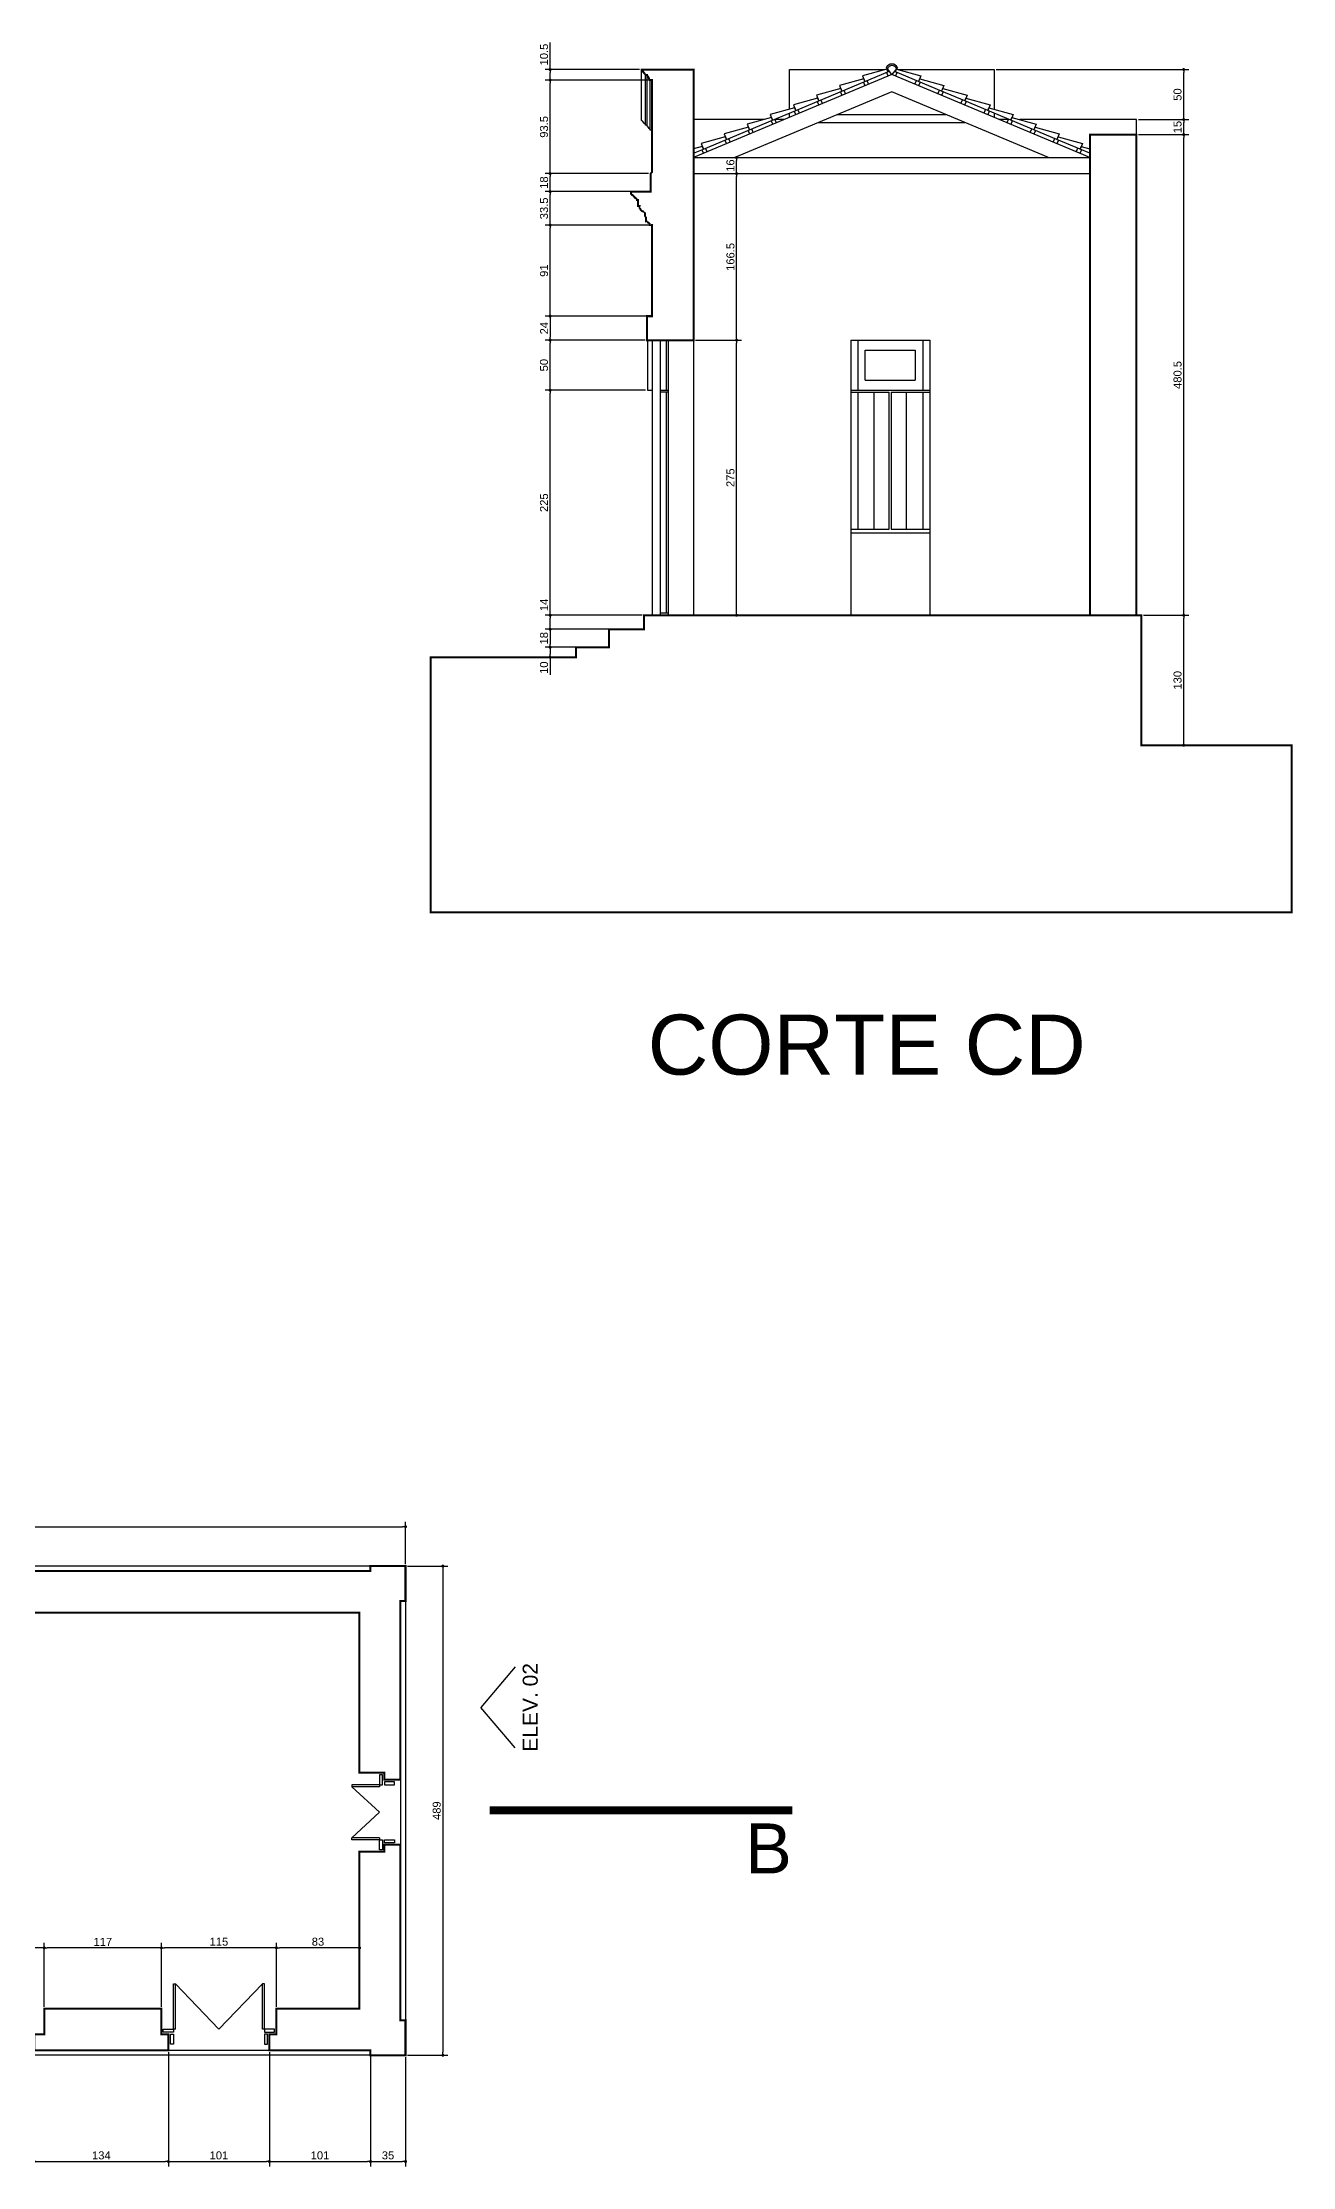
# Model space of a CAD drawing. Extents: x -18233 to -15461, y 2841 to 9385.
# Drawn here: x -16710 to -15461, y 7262 to 9385 of the extents above; entities that cross this region are included whole.
import ezdxf

# ---------------------------------------------------------------- set-up
doc = ezdxf.new("R2010")
doc.units = 0
doc.header["$PDMODE"] = 35
doc.linetypes.add('CENTER2', pattern=[28.575, 19.05, -3.175, 3.175, -3.175])
doc.layers.get('0').update_dxf_attribs({"linetype": 'CONTINUOUS'})
doc.layers.get('DEFPOINTS').update_dxf_attribs({"linetype": 'CONTINUOUS'})
for name, color, linetype in [('COTA', 7, 'CONTINUOUS'), ('PAREDE', 7, 'CONTINUOUS'), ('PAREDE_FINA', 7, 'CONTINUOUS')]:
    doc.layers.add(name, color=color, linetype=linetype)
doc.styles.add('TEXTO', font='ARIAL.TTF')
doc.dimstyles.new('COTA', dxfattribs={"dimtxt": 8, "dimasz": 3, "dimexe": 5, "dimexo": 2, "dimgap": 2, "dimtad": 1, "dimdec": 1, "dimdsep": 46, "dimtxsty": 'TEXTO', "dimblk1": 'DOT', "dimblk2": 'DOT', "dimsah": 1, "dimcen": 0, "dimclrd": 256, "dimclre": 256, "dimclrt": 256, "dimadec": 0, "dimazin": 0, "dimtfac": 1, "dimtdec": 4, "dimtmove": 0, "dimatfit": 3, "dimldrblk": 'DOT', "dimfxl": 1, "dimtolj": 1, "dimtzin": 0, "dimarcsym": 0})

# ---------------------------------------------------------------- blocks, each defined once
blk = doc.blocks.new('_DOT')
at = {"color": 0, "linetype": 'ByBlock'}
blk.add_line((-0.5, 0), (-1, 0), dxfattribs=at)
at = {"color": 0, "linetype": 'ByBlock', "const_width": 0.5}
blk.add_lwpolyline([(-0.25, 0, 1), (0.25, 0, 1)], format="xyb", close=True, dxfattribs=at)
blk = doc.blocks.new('*D6')
at = {"layer": 'COTA', "lineweight": -2}
for p, q in [((-16718, 7376.4), (-16718, 7262.2)), ((-16584, 7376.4), (-16584, 7262.2)), ((-16715, 7267.2), (-16587, 7267.2))]:
    blk.add_line(p, q, dxfattribs=at)
at = {"layer": 'DEFPOINTS', "color": 0}
for p in [(-16718, 7378.4), (-16584, 7378.4), (-16584, 7267.2)]:
    blk.add_point(p, dxfattribs=at)
at = {"layer": 'COTA', "lineweight": -2, "xscale": 3, "yscale": 3, "zscale": 3, "rotation": 180}
blk.add_blockref('_DOT', (-16718, 7267.2), dxfattribs=at)
at = {"layer": 'COTA', "lineweight": -2, "xscale": 3, "yscale": 3, "zscale": 3}
blk.add_blockref('_DOT', (-16584, 7267.2), dxfattribs=at)
at = {"layer": 'COTA', "insert": (-16651, 7273.3), "char_height": 8, "attachment_point": 5, "style": 'TEXTO'}
blk.add_mtext('\\A1;134', dxfattribs=at)
blk = doc.blocks.new('*D7')
at = {"layer": 'COTA', "lineweight": -2}
for p, q in [((-16584, 7376.4), (-16584, 7262.2)), ((-16483, 7376.4), (-16483, 7262.2)), ((-16581, 7267.2), (-16486, 7267.2))]:
    blk.add_line(p, q, dxfattribs=at)
at = {"layer": 'DEFPOINTS', "color": 0}
for p in [(-16584, 7378.4), (-16483, 7378.4), (-16483, 7267.2)]:
    blk.add_point(p, dxfattribs=at)
at = {"layer": 'COTA', "lineweight": -2, "xscale": 3, "yscale": 3, "zscale": 3, "rotation": 180}
blk.add_blockref('_DOT', (-16584, 7267.2), dxfattribs=at)
at = {"layer": 'COTA', "lineweight": -2, "xscale": 3, "yscale": 3, "zscale": 3}
blk.add_blockref('_DOT', (-16483, 7267.2), dxfattribs=at)
at = {"layer": 'COTA', "insert": (-16533.5, 7273.3), "char_height": 8, "attachment_point": 5, "style": 'TEXTO'}
blk.add_mtext('\\A1;101', dxfattribs=at)
blk = doc.blocks.new('*D8')
at = {"layer": 'COTA', "lineweight": -2}
for p, q in [((-16483, 7376.4), (-16483, 7262.2)), ((-16382, 7376.4), (-16382, 7262.2)), ((-16480, 7267.2), (-16385, 7267.2))]:
    blk.add_line(p, q, dxfattribs=at)
at = {"layer": 'DEFPOINTS', "color": 0}
for p in [(-16483, 7378.4), (-16382, 7378.4), (-16382, 7267.2)]:
    blk.add_point(p, dxfattribs=at)
at = {"layer": 'COTA', "lineweight": -2, "xscale": 3, "yscale": 3, "zscale": 3, "rotation": 180}
blk.add_blockref('_DOT', (-16483, 7267.2), dxfattribs=at)
at = {"layer": 'COTA', "lineweight": -2, "xscale": 3, "yscale": 3, "zscale": 3}
blk.add_blockref('_DOT', (-16382, 7267.2), dxfattribs=at)
at = {"layer": 'COTA', "insert": (-16432.5, 7273.3), "char_height": 8, "attachment_point": 5, "style": 'TEXTO'}
blk.add_mtext('\\A1;101', dxfattribs=at)
blk = doc.blocks.new('*D9')
at = {"layer": 'COTA', "lineweight": -2}
for p, q in [((-16382, 7371.4), (-16382, 7262.2)), ((-16347, 7371.4), (-16347, 7262.2)), ((-16379, 7267.2), (-16350, 7267.2))]:
    blk.add_line(p, q, dxfattribs=at)
at = {"layer": 'DEFPOINTS', "color": 0}
for p in [(-16382, 7373.4), (-16347, 7373.4), (-16347, 7267.2)]:
    blk.add_point(p, dxfattribs=at)
at = {"layer": 'COTA', "lineweight": -2, "xscale": 3, "yscale": 3, "zscale": 3, "rotation": 180}
blk.add_blockref('_DOT', (-16382, 7267.2), dxfattribs=at)
at = {"layer": 'COTA', "lineweight": -2, "xscale": 3, "yscale": 3, "zscale": 3}
blk.add_blockref('_DOT', (-16347, 7267.2), dxfattribs=at)
at = {"layer": 'COTA', "insert": (-16364.5, 7273.3), "char_height": 8, "attachment_point": 5, "style": 'TEXTO'}
blk.add_mtext('\\A1;35', dxfattribs=at)
blk = doc.blocks.new('*D10')
at = {"layer": 'COTA', "lineweight": -2}
for p, q in [((-16476, 7421.9), (-16476, 7485.8)), ((-16396, 7480.8), (-16473, 7480.8)), ((-16393, 7421.9), (-16393, 7485.8))]:
    blk.add_line(p, q, dxfattribs=at)
at = {"layer": 'DEFPOINTS', "color": 0}
for p in [(-16476, 7480.8), (-16476, 7419.9), (-16393, 7419.9)]:
    blk.add_point(p, dxfattribs=at)
at = {"layer": 'COTA', "lineweight": -2, "xscale": 3, "yscale": 3, "zscale": 3, "rotation": 180}
blk.add_blockref('_DOT', (-16476, 7480.8), dxfattribs=at)
at = {"layer": 'COTA', "lineweight": -2, "xscale": 3, "yscale": 3, "zscale": 3}
blk.add_blockref('_DOT', (-16393, 7480.8), dxfattribs=at)
at = {"layer": 'COTA', "insert": (-16434.5, 7486.9), "char_height": 8, "attachment_point": 5, "style": 'TEXTO'}
blk.add_mtext('\\A1;83', dxfattribs=at)
blk = doc.blocks.new('*D11')
at = {"layer": 'COTA', "lineweight": -2}
for p, q in [((-16591, 7421.9), (-16591, 7485.8)), ((-16479, 7480.8), (-16588, 7480.8)), ((-16476, 7421.9), (-16476, 7485.8))]:
    blk.add_line(p, q, dxfattribs=at)
at = {"layer": 'DEFPOINTS', "color": 0}
for p in [(-16591, 7480.8), (-16591, 7419.9), (-16476, 7419.9)]:
    blk.add_point(p, dxfattribs=at)
at = {"layer": 'COTA', "lineweight": -2, "xscale": 3, "yscale": 3, "zscale": 3, "rotation": 180}
blk.add_blockref('_DOT', (-16591, 7480.8), dxfattribs=at)
at = {"layer": 'COTA', "lineweight": -2, "xscale": 3, "yscale": 3, "zscale": 3}
blk.add_blockref('_DOT', (-16476, 7480.8), dxfattribs=at)
at = {"layer": 'COTA', "insert": (-16533.5, 7486.9), "char_height": 8, "attachment_point": 5, "style": 'TEXTO'}
blk.add_mtext('\\A1;115', dxfattribs=at)
blk = doc.blocks.new('*D12')
at = {"layer": 'COTA', "lineweight": -2}
for p, q in [((-16708, 7421.9), (-16708, 7485.8)), ((-16594, 7480.8), (-16705, 7480.8)), ((-16591, 7421.9), (-16591, 7485.8))]:
    blk.add_line(p, q, dxfattribs=at)
at = {"layer": 'DEFPOINTS', "color": 0}
for p in [(-16708, 7480.8), (-16708, 7419.9), (-16591, 7419.9)]:
    blk.add_point(p, dxfattribs=at)
at = {"layer": 'COTA', "lineweight": -2, "xscale": 3, "yscale": 3, "zscale": 3, "rotation": 180}
blk.add_blockref('_DOT', (-16708, 7480.8), dxfattribs=at)
at = {"layer": 'COTA', "lineweight": -2, "xscale": 3, "yscale": 3, "zscale": 3}
blk.add_blockref('_DOT', (-16591, 7480.8), dxfattribs=at)
at = {"layer": 'COTA', "insert": (-16649.5, 7486.8), "char_height": 8, "attachment_point": 5, "style": 'TEXTO'}
blk.add_mtext('\\A1;117', dxfattribs=at)
blk = doc.blocks.new('*D13')
at = {"layer": 'COTA', "lineweight": -2}
for p, q in [((-16876, 7421.9), (-16876, 7485.8)), ((-16711, 7480.8), (-16873, 7480.8)), ((-16708, 7421.9), (-16708, 7485.8))]:
    blk.add_line(p, q, dxfattribs=at)
at = {"layer": 'DEFPOINTS', "color": 0}
for p in [(-16876, 7480.8), (-16876, 7419.9), (-16708, 7419.9)]:
    blk.add_point(p, dxfattribs=at)
at = {"layer": 'COTA', "lineweight": -2, "xscale": 3, "yscale": 3, "zscale": 3, "rotation": 180}
blk.add_blockref('_DOT', (-16876, 7480.8), dxfattribs=at)
at = {"layer": 'COTA', "lineweight": -2, "xscale": 3, "yscale": 3, "zscale": 3}
blk.add_blockref('_DOT', (-16708, 7480.8), dxfattribs=at)
at = {"layer": 'COTA', "insert": (-16792, 7486.9), "char_height": 8, "attachment_point": 5, "style": 'TEXTO'}
blk.add_mtext('\\A1;168', dxfattribs=at)
blk = doc.blocks.new('*D20')
at = {"layer": 'COTA', "lineweight": -2}
for p, q in [((-17237, 7864.4), (-17237, 7906.8)), ((-17234, 7901.8), (-16350, 7901.8)), ((-16347, 7864.4), (-16347, 7906.8))]:
    blk.add_line(p, q, dxfattribs=at)
at = {"layer": 'DEFPOINTS', "color": 0}
for p in [(-16347, 7901.8), (-17237, 7862.4), (-16347, 7862.4)]:
    blk.add_point(p, dxfattribs=at)
at = {"layer": 'COTA', "lineweight": -2, "xscale": 3, "yscale": 3, "zscale": 3, "rotation": 180}
blk.add_blockref('_DOT', (-17237, 7901.8), dxfattribs=at)
at = {"layer": 'COTA', "lineweight": -2, "xscale": 3, "yscale": 3, "zscale": 3}
blk.add_blockref('_DOT', (-16347, 7901.8), dxfattribs=at)
at = {"layer": 'COTA', "insert": (-16792, 7907.9), "char_height": 8, "attachment_point": 5, "style": 'TEXTO'}
blk.add_mtext('\\A1;890', dxfattribs=at)
blk = doc.blocks.new('*D26')
at = {"layer": 'COTA', "lineweight": -2}
for p, q in [((-16345, 7862.4), (-16304.7, 7862.4)), ((-16309.7, 7859.4), (-16309.7, 7376.4)), ((-16345, 7373.4), (-16304.7, 7373.4))]:
    blk.add_line(p, q, dxfattribs=at)
at = {"layer": 'DEFPOINTS', "color": 0}
for p in [(-16347, 7862.4), (-16347, 7373.4), (-16309.7, 7373.4)]:
    blk.add_point(p, dxfattribs=at)
at = {"layer": 'COTA', "lineweight": -2, "xscale": 3, "yscale": 3, "zscale": 3}
for p, rotation in [((-16309.7, 7862.4), 90), ((-16309.7, 7373.4), 270)]:
    blk.add_blockref('_DOT', p, dxfattribs=dict(at, rotation=rotation))
at = {"layer": 'COTA', "insert": (-16315.8, 7617.9), "char_height": 8, "attachment_point": 5, "rotation": 90, "style": 'TEXTO'}
blk.add_mtext('\\A1;489', dxfattribs=at)
blk = doc.blocks.new('*D37')
at = {"layer": 'COTA', "lineweight": -2}
for p, q in [((-16178.7, 8780.9), (-16207.5, 8780.9)), ((-16178.7, 8770.9), (-16207.5, 8770.9)), ((-16202.5, 8777.9), (-16202.5, 8773.9)), ((-16202.5, 8770.9), (-16202.5, 8753.2))]:
    blk.add_line(p, q, dxfattribs=at)
at = {"layer": 'DEFPOINTS', "color": 0}
for p in [(-16202.5, 8770.9), (-16176.7, 8780.9), (-16176.7, 8770.9)]:
    blk.add_point(p, dxfattribs=at)
at = {"layer": 'COTA', "lineweight": -2, "xscale": 3, "yscale": 3, "zscale": 3}
for p, rotation in [((-16202.5, 8780.9), 90), ((-16202.5, 8770.9), 270)]:
    blk.add_blockref('_DOT', p, dxfattribs=dict(at, rotation=rotation))
at = {"layer": 'COTA', "insert": (-16208.6, 8760.5), "char_height": 8, "attachment_point": 5, "rotation": 90, "style": 'TEXTO'}
blk.add_mtext('\\A1;10', dxfattribs=at)
blk = doc.blocks.new('*D38')
at = {"layer": 'COTA', "lineweight": -2}
for p, q in [((-16145.7, 8798.9), (-16207.5, 8798.9)), ((-16202.5, 8795.9), (-16202.5, 8783.9)), ((-16145.7, 8780.9), (-16207.5, 8780.9))]:
    blk.add_line(p, q, dxfattribs=at)
at = {"layer": 'DEFPOINTS', "color": 0}
for p in [(-16143.7, 8798.9), (-16202.5, 8780.9), (-16143.7, 8780.9)]:
    blk.add_point(p, dxfattribs=at)
at = {"layer": 'COTA', "lineweight": -2, "xscale": 3, "yscale": 3, "zscale": 3}
for p, rotation in [((-16202.5, 8798.9), 90), ((-16202.5, 8780.9), 270)]:
    blk.add_blockref('_DOT', p, dxfattribs=dict(at, rotation=rotation))
at = {"layer": 'COTA', "insert": (-16208.6, 8789.9), "char_height": 8, "attachment_point": 5, "rotation": 90, "style": 'TEXTO'}
blk.add_mtext('\\A1;18', dxfattribs=at)
blk = doc.blocks.new('*D39')
at = {"layer": 'COTA', "lineweight": -2}
for p, q in [((-16110.7, 8812.9), (-16207.5, 8812.9)), ((-16202.5, 8812.9), (-16202.5, 8830.6)), ((-16110.7, 8798.9), (-16207.5, 8798.9)), ((-16202.5, 8801.9), (-16202.5, 8809.9))]:
    blk.add_line(p, q, dxfattribs=at)
at = {"layer": 'DEFPOINTS', "color": 0}
for p in [(-16202.5, 8812.9), (-16108.7, 8812.9), (-16108.7, 8798.9)]:
    blk.add_point(p, dxfattribs=at)
at = {"layer": 'COTA', "lineweight": -2, "xscale": 3, "yscale": 3, "zscale": 3}
for p, rotation in [((-16202.5, 8812.9), 90), ((-16202.5, 8798.9), 270)]:
    blk.add_blockref('_DOT', p, dxfattribs=dict(at, rotation=rotation))
at = {"layer": 'COTA', "insert": (-16208.5, 8823.2), "char_height": 8, "attachment_point": 5, "rotation": 90, "style": 'TEXTO'}
blk.add_mtext('\\A1;14', dxfattribs=at)
blk = doc.blocks.new('*D40')
at = {"layer": 'COTA', "lineweight": -2}
for p, q in [((-16107.2, 9037.9), (-16207.5, 9037.9)), ((-16202.5, 8815.9), (-16202.5, 9034.9)), ((-16110.7, 8812.9), (-16207.5, 8812.9))]:
    blk.add_line(p, q, dxfattribs=at)
at = {"layer": 'DEFPOINTS', "color": 0}
for p in [(-16202.5, 9037.9), (-16105.2, 9037.9), (-16108.7, 8812.9)]:
    blk.add_point(p, dxfattribs=at)
at = {"layer": 'COTA', "lineweight": -2, "xscale": 3, "yscale": 3, "zscale": 3}
for p, rotation in [((-16202.5, 9037.9), 90), ((-16202.5, 8812.9), 270)]:
    blk.add_blockref('_DOT', p, dxfattribs=dict(at, rotation=rotation))
at = {"layer": 'COTA', "insert": (-16208.6, 8925.4), "char_height": 8, "attachment_point": 5, "rotation": 90, "style": 'TEXTO'}
blk.add_mtext('\\A1;225', dxfattribs=at)
blk = doc.blocks.new('*D41')
at = {"layer": 'COTA', "lineweight": -2}
for p, q in [((-16107.7, 9087.9), (-16207.5, 9087.9)), ((-16202.5, 9040.9), (-16202.5, 9084.9)), ((-16107.2, 9037.9), (-16207.5, 9037.9))]:
    blk.add_line(p, q, dxfattribs=at)
at = {"layer": 'DEFPOINTS', "color": 0}
for p in [(-16202.5, 9087.9), (-16105.7, 9087.9), (-16105.2, 9037.9)]:
    blk.add_point(p, dxfattribs=at)
at = {"layer": 'COTA', "lineweight": -2, "xscale": 3, "yscale": 3, "zscale": 3}
for p, rotation in [((-16202.5, 9087.9), 90), ((-16202.5, 9037.9), 270)]:
    blk.add_blockref('_DOT', p, dxfattribs=dict(at, rotation=rotation))
at = {"layer": 'COTA', "insert": (-16208.6, 9062.9), "char_height": 8, "attachment_point": 5, "rotation": 90, "style": 'TEXTO'}
blk.add_mtext('\\A1;50', dxfattribs=at)
blk = doc.blocks.new('*D42')
at = {"layer": 'COTA', "lineweight": -2}
for p, q in [((-16107.7, 9111.9), (-16207.5, 9111.9)), ((-16202.5, 9108.9), (-16202.5, 9090.9)), ((-16107.7, 9087.9), (-16207.5, 9087.9))]:
    blk.add_line(p, q, dxfattribs=at)
at = {"layer": 'DEFPOINTS', "color": 0}
for p in [(-16105.7, 9111.9), (-16202.5, 9087.9), (-16105.7, 9087.9)]:
    blk.add_point(p, dxfattribs=at)
at = {"layer": 'COTA', "lineweight": -2, "xscale": 3, "yscale": 3, "zscale": 3}
for p, rotation in [((-16202.5, 9111.9), 90), ((-16202.5, 9087.9), 270)]:
    blk.add_blockref('_DOT', p, dxfattribs=dict(at, rotation=rotation))
at = {"layer": 'COTA', "insert": (-16208.5, 9099.9), "char_height": 8, "attachment_point": 5, "rotation": 90, "style": 'TEXTO'}
blk.add_mtext('\\A1;24', dxfattribs=at)
blk = doc.blocks.new('*D43')
at = {"layer": 'COTA', "lineweight": -2}
for p, q in [((-16102.7, 9202.9), (-16207.5, 9202.9)), ((-16202.5, 9114.9), (-16202.5, 9199.9)), ((-16102.7, 9111.9), (-16207.5, 9111.9))]:
    blk.add_line(p, q, dxfattribs=at)
at = {"layer": 'DEFPOINTS', "color": 0}
for p in [(-16202.5, 9202.9), (-16100.7, 9202.9), (-16100.7, 9111.9)]:
    blk.add_point(p, dxfattribs=at)
at = {"layer": 'COTA', "lineweight": -2, "xscale": 3, "yscale": 3, "zscale": 3}
for p, rotation in [((-16202.5, 9202.9), 90), ((-16202.5, 9111.9), 270)]:
    blk.add_blockref('_DOT', p, dxfattribs=dict(at, rotation=rotation))
at = {"layer": 'COTA', "insert": (-16208.6, 9157.4), "char_height": 8, "attachment_point": 5, "rotation": 90, "style": 'TEXTO'}
blk.add_mtext('\\A1;91', dxfattribs=at)
blk = doc.blocks.new('*D44')
at = {"layer": 'COTA', "lineweight": -2}
for p, q in [((-16104.2, 9236.4), (-16207.5, 9236.4)), ((-16202.5, 9205.9), (-16202.5, 9233.4)), ((-16102.7, 9202.9), (-16207.5, 9202.9))]:
    blk.add_line(p, q, dxfattribs=at)
at = {"layer": 'DEFPOINTS', "color": 0}
for p in [(-16202.5, 9236.4), (-16102.2, 9236.4), (-16100.7, 9202.9)]:
    blk.add_point(p, dxfattribs=at)
at = {"layer": 'COTA', "lineweight": -2, "xscale": 3, "yscale": 3, "zscale": 3}
for p, rotation in [((-16202.5, 9236.4), 90), ((-16202.5, 9202.9), 270)]:
    blk.add_blockref('_DOT', p, dxfattribs=dict(at, rotation=rotation))
at = {"layer": 'COTA', "insert": (-16208.6, 9219.6), "char_height": 8, "attachment_point": 5, "rotation": 90, "style": 'TEXTO'}
blk.add_mtext('\\A1;33.5', dxfattribs=at)
blk = doc.blocks.new('*D45')
at = {"layer": 'COTA', "lineweight": -2}
for p, q in [((-16104.2, 9254.4), (-16207.5, 9254.4)), ((-16104.2, 9236.4), (-16207.5, 9236.4)), ((-16202.5, 9239.4), (-16202.5, 9251.4))]:
    blk.add_line(p, q, dxfattribs=at)
at = {"layer": 'DEFPOINTS', "color": 0}
for p in [(-16202.5, 9254.4), (-16102.2, 9254.4), (-16102.2, 9236.4)]:
    blk.add_point(p, dxfattribs=at)
at = {"layer": 'COTA', "lineweight": -2, "xscale": 3, "yscale": 3, "zscale": 3}
for p, rotation in [((-16202.5, 9254.4), 90), ((-16202.5, 9236.4), 270)]:
    blk.add_blockref('_DOT', p, dxfattribs=dict(at, rotation=rotation))
at = {"layer": 'COTA', "insert": (-16208.6, 9245.4), "char_height": 8, "attachment_point": 5, "rotation": 90, "style": 'TEXTO'}
blk.add_mtext('\\A1;18', dxfattribs=at)
blk = doc.blocks.new('*D46')
at = {"layer": 'COTA', "lineweight": -2}
for p, q in [((-16102.7, 9347.9), (-16207.5, 9347.9)), ((-16202.5, 9257.4), (-16202.5, 9344.9)), ((-16104.2, 9254.4), (-16207.5, 9254.4))]:
    blk.add_line(p, q, dxfattribs=at)
at = {"layer": 'DEFPOINTS', "color": 0}
for p in [(-16202.5, 9347.9), (-16100.7, 9347.9), (-16102.2, 9254.4)]:
    blk.add_point(p, dxfattribs=at)
at = {"layer": 'COTA', "lineweight": -2, "xscale": 3, "yscale": 3, "zscale": 3}
for p, rotation in [((-16202.5, 9347.9), 90), ((-16202.5, 9254.4), 270)]:
    blk.add_blockref('_DOT', p, dxfattribs=dict(at, rotation=rotation))
at = {"layer": 'COTA', "insert": (-16208.6, 9301.1), "char_height": 8, "attachment_point": 5, "rotation": 90, "style": 'TEXTO'}
blk.add_mtext('\\A1;93.5', dxfattribs=at)
blk = doc.blocks.new('*D47')
at = {"layer": 'COTA', "lineweight": -2}
for p, q in [((-16202.5, 9358.4), (-16202.5, 9385.5)), ((-16113.2, 9358.4), (-16207.5, 9358.4)), ((-16102.7, 9347.9), (-16207.5, 9347.9)), ((-16202.5, 9350.9), (-16202.5, 9355.4))]:
    blk.add_line(p, q, dxfattribs=at)
at = {"layer": 'DEFPOINTS', "color": 0}
for p in [(-16202.5, 9358.4), (-16111.2, 9358.4), (-16100.7, 9347.9)]:
    blk.add_point(p, dxfattribs=at)
at = {"layer": 'COTA', "lineweight": -2, "xscale": 3, "yscale": 3, "zscale": 3}
for p, rotation in [((-16202.5, 9358.4), 90), ((-16202.5, 9347.9), 270)]:
    blk.add_blockref('_DOT', p, dxfattribs=dict(at, rotation=rotation))
at = {"layer": 'COTA', "insert": (-16208.6, 9373.4), "char_height": 8, "attachment_point": 5, "rotation": 90, "style": 'TEXTO'}
blk.add_mtext('\\A1;10.5', dxfattribs=at)
blk = doc.blocks.new('*D48')
at = {"layer": 'COTA', "lineweight": -2}
for p, q in [((-16057.2, 9087.9), (-16011.2, 9087.9)), ((-16016.2, 8815.9), (-16016.2, 9084.9)), ((-16057.2, 8812.9), (-16011.2, 8812.9))]:
    blk.add_line(p, q, dxfattribs=at)
at = {"layer": 'DEFPOINTS', "color": 0}
for p in [(-16059.2, 9087.9), (-16016.2, 9087.9), (-16059.2, 8812.9)]:
    blk.add_point(p, dxfattribs=at)
at = {"layer": 'COTA', "lineweight": -2, "xscale": 3, "yscale": 3, "zscale": 3}
for p, rotation in [((-16016.2, 9087.9), 90), ((-16016.2, 8812.9), 270)]:
    blk.add_blockref('_DOT', p, dxfattribs=dict(at, rotation=rotation))
at = {"layer": 'COTA', "insert": (-16022.3, 8950.4), "char_height": 8, "attachment_point": 5, "rotation": 90, "style": 'TEXTO'}
blk.add_mtext('\\A1;275', dxfattribs=at)
blk = doc.blocks.new('*D49')
at = {"layer": 'COTA', "lineweight": -2}
for p, q in [((-16057.2, 9254.4), (-16011.2, 9254.4)), ((-16016.2, 9090.9), (-16016.2, 9251.4)), ((-16057.2, 9087.9), (-16011.2, 9087.9))]:
    blk.add_line(p, q, dxfattribs=at)
at = {"layer": 'DEFPOINTS', "color": 0}
for p in [(-16059.2, 9254.4), (-16016.2, 9254.4), (-16059.2, 9087.9)]:
    blk.add_point(p, dxfattribs=at)
at = {"layer": 'COTA', "lineweight": -2, "xscale": 3, "yscale": 3, "zscale": 3}
for p, rotation in [((-16016.2, 9254.4), 90), ((-16016.2, 9087.9), 270)]:
    blk.add_blockref('_DOT', p, dxfattribs=dict(at, rotation=rotation))
at = {"layer": 'COTA', "insert": (-16022.3, 9171.1), "char_height": 8, "attachment_point": 5, "rotation": 90, "style": 'TEXTO'}
blk.add_mtext('\\A1;166.5', dxfattribs=at)
blk = doc.blocks.new('*D50')
at = {"layer": 'COTA', "lineweight": -2}
for p, q in [((-15609.7, 8812.9), (-15564.4, 8812.9)), ((-15569.4, 8685.9), (-15569.4, 8809.9)), ((-15609.7, 8682.9), (-15564.4, 8682.9))]:
    blk.add_line(p, q, dxfattribs=at)
at = {"layer": 'DEFPOINTS', "color": 0}
for p in [(-15611.7, 8812.9), (-15569.4, 8812.9), (-15611.7, 8682.9)]:
    blk.add_point(p, dxfattribs=at)
at = {"layer": 'COTA', "lineweight": -2, "xscale": 3, "yscale": 3, "zscale": 3}
for p, rotation in [((-15569.4, 8812.9), 90), ((-15569.4, 8682.9), 270)]:
    blk.add_blockref('_DOT', p, dxfattribs=dict(at, rotation=rotation))
at = {"layer": 'COTA', "insert": (-15575.5, 8747.9), "char_height": 8, "attachment_point": 5, "rotation": 90, "style": 'TEXTO'}
blk.add_mtext('\\A1;130', dxfattribs=at)
blk = doc.blocks.new('*D51')
at = {"layer": 'COTA', "lineweight": -2}
for p, q in [((-15614.7, 9293.4), (-15564.4, 9293.4)), ((-15569.4, 8815.9), (-15569.4, 9290.4)), ((-15609.7, 8812.9), (-15564.4, 8812.9))]:
    blk.add_line(p, q, dxfattribs=at)
at = {"layer": 'DEFPOINTS', "color": 0}
for p in [(-15616.7, 9293.4), (-15569.4, 9293.4), (-15611.7, 8812.9)]:
    blk.add_point(p, dxfattribs=at)
at = {"layer": 'COTA', "lineweight": -2, "xscale": 3, "yscale": 3, "zscale": 3}
for p, rotation in [((-15569.4, 9293.4), 90), ((-15569.4, 8812.9), 270)]:
    blk.add_blockref('_DOT', p, dxfattribs=dict(at, rotation=rotation))
at = {"layer": 'COTA', "insert": (-15575.5, 9053.1), "char_height": 8, "attachment_point": 5, "rotation": 90, "style": 'TEXTO'}
blk.add_mtext('\\A1;480.5', dxfattribs=at)
blk = doc.blocks.new('*D52')
at = {"layer": 'COTA', "lineweight": -2}
for p, q in [((-15614.7, 9308.4), (-15564.4, 9308.4)), ((-15569.4, 9296.4), (-15569.4, 9305.4)), ((-15614.7, 9293.4), (-15564.4, 9293.4))]:
    blk.add_line(p, q, dxfattribs=at)
at = {"layer": 'DEFPOINTS', "color": 0}
for p in [(-15616.7, 9308.4), (-15569.4, 9308.4), (-15616.7, 9293.4)]:
    blk.add_point(p, dxfattribs=at)
at = {"layer": 'COTA', "lineweight": -2, "xscale": 3, "yscale": 3, "zscale": 3}
for p, rotation in [((-15569.4, 9308.4), 90), ((-15569.4, 9293.4), 270)]:
    blk.add_blockref('_DOT', p, dxfattribs=dict(at, rotation=rotation))
at = {"layer": 'COTA', "insert": (-15575.5, 9300.9), "char_height": 8, "attachment_point": 5, "rotation": 90, "style": 'TEXTO'}
blk.add_mtext('\\A1;15', dxfattribs=at)
blk = doc.blocks.new('*D53')
at = {"layer": 'COTA', "lineweight": -2}
for p, q in [((-15756.9, 9358.4), (-15564.4, 9358.4)), ((-15569.4, 9311.4), (-15569.4, 9355.4)), ((-15614.7, 9308.4), (-15564.4, 9308.4))]:
    blk.add_line(p, q, dxfattribs=at)
at = {"layer": 'DEFPOINTS', "color": 0}
for p in [(-15758.9, 9358.4), (-15569.4, 9358.4), (-15616.7, 9308.4)]:
    blk.add_point(p, dxfattribs=at)
at = {"layer": 'COTA', "lineweight": -2, "xscale": 3, "yscale": 3, "zscale": 3}
for p, rotation in [((-15569.4, 9358.4), 90), ((-15569.4, 9308.4), 270)]:
    blk.add_blockref('_DOT', p, dxfattribs=dict(at, rotation=rotation))
at = {"layer": 'COTA', "insert": (-15575.5, 9333.4), "char_height": 8, "attachment_point": 5, "rotation": 90, "style": 'TEXTO'}
blk.add_mtext('\\A1;50', dxfattribs=at)
blk = doc.blocks.new('*D54')
at = {"layer": 'COTA', "lineweight": -2}
for p, q in [((-16057.2, 9270.4), (-16011.2, 9270.4)), ((-16016.2, 9257.4), (-16016.2, 9267.4)), ((-16057.2, 9254.4), (-16011.2, 9254.4))]:
    blk.add_line(p, q, dxfattribs=at)
at = {"layer": 'DEFPOINTS', "color": 0}
for p in [(-16059.2, 9270.4), (-16016.2, 9270.4), (-16059.2, 9254.4)]:
    blk.add_point(p, dxfattribs=at)
at = {"layer": 'COTA', "lineweight": -2, "xscale": 3, "yscale": 3, "zscale": 3}
for p, rotation in [((-16016.2, 9270.4), 90), ((-16016.2, 9254.4), 270)]:
    blk.add_blockref('_DOT', p, dxfattribs=dict(at, rotation=rotation))
at = {"layer": 'COTA', "insert": (-16022.3, 9262.4), "char_height": 8, "attachment_point": 5, "rotation": 90, "style": 'TEXTO'}
blk.add_mtext('\\A1;16', dxfattribs=at)

msp = doc.modelspace()

# ---------------------------------------------------------------- linework, layer by layer
at = {"layer": 'PAREDE', "const_width": 2}
msp.add_lwpolyline([(-16059.15, 9358.38), (-16059.15, 9087.88), (-16105.65, 9087.88), (-16105.65, 9111.88), (-16100.65, 9111.88), (-16100.65, 9202.88), (-16102.65, 9202.88), (-16102.65, 9203.38, 0.2947147), (-16106.15, 9205.88), (-16106.15, 9206.38), (-16106.65, 9206.38), (-16106.65, 9211.38, -0.4102081), (-16107.64, 9212.35), (-16107.67, 9214.41, 0.4102081), (-16108.65, 9215.38), (-16108.65, 9216.38, -0.4142136), (-16112.65, 9220.38), (-16113.15, 9220.38), (-16113.15, 9221.88), (-16114.65, 9221.88), (-16114.65, 9227.88), (-16115.65, 9227.88), (-16115.65, 9229.38, -0.203562), (-16117.47, 9230.15), (-16119.84, 9232.61, 0.203562), (-16121.65, 9233.38), (-16121.65, 9236.38), (-16102.15, 9236.38), (-16102.15, 9254.38), (-16100.65, 9255.88), (-16100.65, 9347.88), (-16102.65, 9347.88), (-16102.65, 9348.88, -0.2622792), (-16103.55, 9349.38), (-16104.76, 9351.37, 0.2622792), (-16105.65, 9351.88), (-16105.65, 9352.88), (-16107.15, 9352.88), (-16107.15, 9353.88, -0.2329362), (-16108.21, 9354.4), (-16110.1, 9356.86, 0.2329362), (-16111.15, 9357.38), (-16111.15, 9358.38), (-16066.15, 9358.38)], format="xyb", close=True, dxfattribs=at)
msp.add_lwpolyline([(-15663.15, 8812.88), (-15663.15, 9293.38), (-15616.65, 9293.38), (-15616.65, 8812.88)], dxfattribs=at)
for points in [[(-15461.65, 8515.97), (-16321.9, 8515.97), (-16321.9, 8770.88), (-16176.65, 8770.88), (-16176.65, 8780.88), (-16143.65, 8780.88), (-16143.65, 8798.88), (-16108.65, 8798.88), (-16108.65, 8812.88), (-15616.65, 8812.88), (-15611.65, 8812.88), (-15611.65, 8682.88), (-15461.65, 8682.88)], [(-16352.04, 7648.89), (-16352.04, 7827.39), (-16347.04, 7827.39), (-16347.04, 7862.39), (-16382.04, 7862.39), (-16382.04, 7857.39), (-17202.04, 7857.39), (-17202.04, 7862.39), (-17237.04, 7862.39), (-17237.04, 7827.39), (-17232.04, 7827.39), (-17232.04, 7648.89), (-17216.04, 7648.89), (-17216.04, 7655.89), (-17191.04, 7655.89), (-17191.04, 7815.89), (-16393.04, 7815.89), (-16393.04, 7655.89), (-16368.04, 7655.89), (-16368.04, 7648.89)], [(-16382.04, 7378.39), (-16382.04, 7373.39), (-16347.04, 7373.39), (-16347.04, 7408.39), (-16352.04, 7408.39), (-16352.04, 7583.89), (-16368.04, 7583.89), (-16368.04, 7576.89), (-16393.04, 7576.89), (-16393.04, 7419.89), (-16476.04, 7419.89), (-16476.04, 7394.39), (-16483.04, 7394.39), (-16483.04, 7378.39)], [(-16584.04, 7378.39), (-16718.04, 7378.39), (-16718.04, 7394.39), (-16708.04, 7394.39), (-16708.04, 7419.89), (-16591.04, 7419.89), (-16591.04, 7394.39), (-16584.04, 7394.39)]]:
    msp.add_lwpolyline(points, close=True, dxfattribs=at)
at = {"layer": 'PAREDE_FINA'}
msp.add_lwpolyline([(-16100.65, 9297.88), (-16102.65, 9297.88), (-16102.65, 9298.88, -0.2622792), (-16103.55, 9299.38), (-16104.76, 9301.37, 0.2622792), (-16105.65, 9301.88), (-16105.65, 9302.88), (-16107.15, 9302.88), (-16107.15, 9303.88, -0.2329362), (-16108.21, 9304.4), (-16110.1, 9306.86, 0.2329362), (-16111.15, 9307.38), (-16111.15, 9357.38)], format="xyb", dxfattribs=at)
for points in [[(-16107.15, 9303.88), (-16107.15, 9352.88)], [(-16105.65, 9302.88), (-16105.65, 9352.88)], [(-16102.65, 9298.88), (-16102.65, 9347.88)], [(-15861.15, 9353.38), (-16059.15, 9270.38)], [(-15963.4, 9358.38), (-15867.94, 9358.38)], [(-15963.4, 9318.8), (-15963.4, 9358.38)], [(-15913.32, 9342.35), (-15911, 9336.82), (-15887.94, 9346.49), (-15889.1, 9349.25), (-15913.32, 9342.35)], [(-15890.26, 9352.02), (-15887.94, 9346.49), (-15864.89, 9356.15), (-15866.05, 9358.92), (-15890.26, 9352.02)], [(-15889.44, 9345.86), (-15887.9, 9342.17)], [(-15884.21, 9343.71), (-15885.76, 9347.4)], [(-15866.59, 9360.36), (-15865.45, 9359.18)], [(-15866.39, 9355.52), (-15864.84, 9351.83)], [(-15856.42, 9359.18), (-15861.15, 9353.38), (-15865.45, 9359.18)], [(-15864.89, 9356.15), (-15863.6, 9356.69)], [(-15663.15, 9270.38), (-15861.15, 9353.38)], [(-15857.42, 9356.15), (-15858.51, 9356.61)], [(-15855.92, 9355.52), (-15857.46, 9351.83)], [(-15832.04, 9352.02), (-15834.36, 9346.49), (-15857.42, 9356.15), (-15856.26, 9358.92), (-15832.04, 9352.02)], [(-15855.27, 9360.36), (-15856.42, 9359.18)], [(-15854.37, 9358.38), (-15758.9, 9358.38)], [(-15838.1, 9343.71), (-15836.55, 9347.4)], [(-15832.86, 9345.86), (-15834.41, 9342.17)], [(-15808.99, 9342.35), (-15811.31, 9336.82), (-15834.36, 9346.49), (-15833.2, 9349.25), (-15808.99, 9342.35)], [(-15758.9, 9358.38), (-15758.9, 9318.8)], [(-15861.15, 9336.03), (-16017.77, 9270.38)], [(-15959.43, 9323.02), (-15957.11, 9317.49), (-15934.06, 9327.16), (-15935.22, 9329.92), (-15959.43, 9323.02)], [(-15936.38, 9332.69), (-15934.06, 9327.16), (-15911, 9336.82), (-15912.16, 9339.59), (-15936.38, 9332.69)], [(-15935.56, 9326.53), (-15934.01, 9322.84)], [(-15930.32, 9324.38), (-15931.87, 9328.07)], [(-15912.5, 9336.19), (-15910.95, 9332.5)], [(-15907.27, 9334.05), (-15908.81, 9337.74)], [(-15704.54, 9270.38), (-15861.15, 9336.03)], [(-15815.04, 9334.05), (-15813.49, 9337.74)], [(-15809.81, 9336.19), (-15811.35, 9332.5)], [(-15785.93, 9332.69), (-15788.25, 9327.16), (-15811.31, 9336.82), (-15810.15, 9339.59), (-15785.93, 9332.69)], [(-15791.98, 9324.38), (-15790.44, 9328.07)], [(-15786.75, 9326.53), (-15788.3, 9322.84)], [(-15762.87, 9323.02), (-15765.19, 9317.49), (-15788.25, 9327.16), (-15787.09, 9329.92), (-15762.87, 9323.02)], [(-15989.1, 9308.38), (-16059.15, 9308.38)], [(-16028.6, 9294.03), (-16026.28, 9288.5), (-16003.22, 9298.16), (-16004.38, 9300.93), (-16028.6, 9294.03)], [(-16005.54, 9303.69), (-16003.22, 9298.16), (-15980.17, 9307.83), (-15981.33, 9310.59), (-16005.54, 9303.69)], [(-15982.49, 9313.36), (-15980.17, 9307.83), (-15957.11, 9317.49), (-15958.27, 9320.26), (-15982.49, 9313.36)], [(-15981.67, 9307.2), (-15980.12, 9303.51)], [(-15976.43, 9305.05), (-15977.98, 9308.74)], [(-15968.5, 9308.38), (-15977.83, 9308.38)], [(-15963.4, 9310.52), (-15963.4, 9314.85)], [(-15958.61, 9316.86), (-15957.07, 9313.17)], [(-15953.38, 9314.72), (-15954.92, 9318.41)], [(-15934.27, 9305.38), (-15788.03, 9305.38)], [(-15915.19, 9313.38), (-15807.12, 9313.38)], [(-15768.93, 9314.72), (-15767.38, 9318.41)], [(-15763.69, 9316.86), (-15765.24, 9313.17)], [(-15739.82, 9313.36), (-15742.14, 9307.83), (-15765.19, 9317.49), (-15764.03, 9320.26), (-15739.82, 9313.36)], [(-15758.9, 9314.85), (-15758.9, 9310.52)], [(-15744.48, 9308.38), (-15753.8, 9308.38)], [(-15745.87, 9305.05), (-15744.33, 9308.74)], [(-15740.64, 9307.2), (-15742.18, 9303.51)], [(-15716.76, 9303.69), (-15719.08, 9298.16), (-15742.14, 9307.83), (-15740.98, 9310.59), (-15716.76, 9303.69)], [(-15663.15, 9308.38), (-15733.21, 9308.38)], [(-15693.71, 9294.03), (-15696.03, 9288.5), (-15719.08, 9298.16), (-15717.92, 9300.93), (-15693.71, 9294.03)], [(-15616.65, 9308.38), (-15663.15, 9308.38)], [(-15616.65, 9293.38), (-15616.65, 9308.38)], [(-16059.15, 9274.72), (-16049.34, 9278.83), (-16050.5, 9281.6), (-16059.15, 9279.13)], [(-16051.66, 9284.36), (-16049.34, 9278.83), (-16026.28, 9288.5), (-16027.44, 9291.26), (-16051.66, 9284.36)], [(-16045.6, 9276.06), (-16047.15, 9279.75)], [(-16027.78, 9287.87), (-16026.24, 9284.18)], [(-16022.55, 9285.72), (-16024.09, 9289.41)], [(-16004.73, 9297.53), (-16003.18, 9293.84)], [(-15999.49, 9295.39), (-16001.04, 9299.08)], [(-15722.82, 9295.39), (-15721.27, 9299.08)], [(-15717.58, 9297.53), (-15719.13, 9293.84)], [(-15699.76, 9285.72), (-15698.21, 9289.41)], [(-15694.52, 9287.87), (-15696.07, 9284.18)], [(-15670.65, 9284.36), (-15672.97, 9278.83), (-15696.03, 9288.5), (-15694.87, 9291.26), (-15670.65, 9284.36)], [(-15676.7, 9276.06), (-15675.16, 9279.75)], [(-15663.15, 9274.72), (-15672.97, 9278.83), (-15671.81, 9281.6), (-15663.15, 9279.13)], [(-16059.15, 9270.38), (-15663.15, 9270.38)], [(-16050.84, 9278.2), (-16049.29, 9274.51)], [(-15671.47, 9278.2), (-15673.01, 9274.51)], [(-16059.15, 9254.38), (-15663.15, 9254.38)], [(-16105.15, 9087.88), (-16105.15, 9037.88), (-16100.15, 9037.88)], [(-16100.15, 8812.88), (-16100.15, 9087.88)], [(-16092.15, 8812.88), (-16092.15, 9087.88)], [(-16086.15, 9037.88), (-16086.15, 9087.88)], [(-16084.15, 8812.88), (-16084.15, 9087.88)], [(-16059.15, 9087.88), (-16059.15, 8812.88)], [(-15902.15, 9087.88), (-15902.15, 8812.88)], [(-15902.15, 9087.88), (-15823.15, 9087.88)], [(-15895.15, 9087.88), (-15895.15, 9037.88)], [(-15830.15, 9087.88), (-15830.15, 9037.88)], [(-15823.15, 9087.88), (-15823.15, 8812.88)], [(-15887.65, 9077.88), (-15837.65, 9077.88)], [(-15887.65, 9047.88), (-15887.65, 9077.88)], [(-15837.65, 9077.88), (-15837.65, 9047.88)], [(-15887.65, 9047.88), (-15837.65, 9047.88)], [(-16092.15, 9037.88), (-16084.15, 9037.88)], [(-16084.15, 9035.88), (-16092.15, 9035.88)], [(-16086.15, 8814.88), (-16086.15, 9035.88)], [(-15902.15, 9037.88), (-15823.15, 9037.88)], [(-15902.15, 9035.88), (-15863.65, 9035.88)], [(-15895.15, 9035.88), (-15895.15, 8898.88)], [(-15878.65, 8898.88), (-15878.65, 9035.88)], [(-15863.65, 8898.88), (-15863.65, 9035.88)], [(-15861.65, 9035.88), (-15861.65, 8898.88)], [(-15861.65, 9035.88), (-15823.15, 9035.88)], [(-15846.65, 9035.88), (-15846.65, 8898.88)], [(-15830.15, 9035.88), (-15830.15, 8898.88)], [(-15902.15, 8898.88), (-15863.65, 8898.88)], [(-15861.65, 8898.88), (-15823.15, 8898.88)], [(-15823.15, 8894.88), (-15902.15, 8894.88)], [(-16084.15, 8814.88), (-16092.15, 8814.88)], [(-16382.04, 7862.39), (-17202.04, 7862.39)], [(-16347.04, 7827.39), (-16347.04, 7408.39)], [(-16237.53, 7761.58), (-16271.7, 7721.1)], [(-16237.53, 7680.62), (-16271.7, 7721.1)], [(-16400.54, 7643.89), (-16400.54, 7641.89)], [(-16373.04, 7643.89), (-16400.54, 7643.89)], [(-16373.04, 7643.89), (-16373.04, 7641.89)], [(-16352.04, 7648.89), (-16352.04, 7583.89)], [(-16400.54, 7641.89), (-16373.04, 7616.39)], [(-16373.04, 7641.89), (-16400.54, 7641.89)], [(-16400.54, 7590.89), (-16373.04, 7616.39)], [(-16373.04, 7590.89), (-16400.54, 7590.89)], [(-16400.54, 7588.89), (-16400.54, 7590.89)], [(-16373.04, 7588.89), (-16400.54, 7588.89)], [(-16373.04, 7590.89), (-16373.04, 7588.89)], [(-16579.04, 7444.89), (-16577.04, 7444.89)], [(-16579.04, 7399.39), (-16579.04, 7444.89)], [(-16577.04, 7444.89), (-16533.54, 7399.39)], [(-16577.04, 7399.39), (-16577.04, 7444.89)], [(-16490.04, 7444.89), (-16533.54, 7399.39)], [(-16490.04, 7399.39), (-16490.04, 7444.89)], [(-16488.04, 7444.89), (-16490.04, 7444.89)], [(-16488.04, 7399.39), (-16488.04, 7444.89)], [(-16577.04, 7399.39), (-16579.04, 7399.39)], [(-16488.04, 7399.39), (-16490.04, 7399.39)], [(-16382.04, 7373.39), (-16718.04, 7373.39)], [(-16584.04, 7378.39), (-16483.04, 7378.39)]]:
    msp.add_lwpolyline(points, dxfattribs=at)
for points in [[(-16370.04, 7653.89), (-16373.04, 7653.89), (-16373.04, 7643.89), (-16370.04, 7643.89), (-16370.04, 7653.89)], [(-16368.04, 7646.89), (-16368.04, 7643.89), (-16358.04, 7643.89), (-16358.04, 7646.89), (-16368.04, 7646.89)], [(-16370.04, 7578.89), (-16373.04, 7578.89), (-16373.04, 7588.89), (-16370.04, 7588.89), (-16370.04, 7578.89)], [(-16368.04, 7585.89), (-16368.04, 7588.89), (-16358.04, 7588.89), (-16358.04, 7585.89), (-16368.04, 7585.89)], [(-16589.04, 7396.39), (-16589.04, 7399.39), (-16579.04, 7399.39), (-16579.04, 7396.39), (-16589.04, 7396.39)], [(-16582.04, 7394.39), (-16579.04, 7394.39), (-16579.04, 7384.39), (-16582.04, 7384.39), (-16582.04, 7394.39)], [(-16478.04, 7396.39), (-16478.04, 7399.39), (-16488.04, 7399.39), (-16488.04, 7396.39), (-16478.04, 7396.39)], [(-16485.04, 7394.39), (-16488.04, 7394.39), (-16488.04, 7384.39), (-16485.04, 7384.39), (-16485.04, 7394.39)]]:
    msp.add_lwpolyline(points, close=True, dxfattribs=at)
at = {"layer": 'PAREDE_FINA', "linetype": 'CENTER2', "ltscale": 3, "const_width": 8}
msp.add_lwpolyline([(-16262.99, 7618.33), (-15960.47, 7618.33)], dxfattribs=at)
at = {"layer": 'PAREDE_FINA'}
for radius, start, end in [(6.32, 26.41268, 153.58732), (4.8, 19.86114, 160.13886)]:
    msp.add_arc((-15860.93, 9357.55), radius, start, end, dxfattribs=at)

# ---------------------------------------------------------------- texts
at = {"layer": 'PAREDE_FINA', "style": 'TEXTO'}
for s, height, p in [('CORTE CD', 60, (-16104.98, 8353.67)), ('B', 50, (-16007.55, 7555.17))]:
    msp.add_text(s, height=height, dxfattribs=at).set_placement(p)
at = {"layer": 'PAREDE_FINA', "style": 'TEXTO', "text_generation_flag": 6}
msp.add_text('ELEV. 02', height=15, rotation=270, dxfattribs=at).set_placement((-16214.93, 7676.94))

# ---------------------------------------------------------------- dimensions: what is measured, and where the dimension line sits
at = {"layer": 'COTA'}
for base, p1, p2, picture, middle in [((-16202.53, 9358.38), (-16100.65, 9347.88), (-16111.15, 9358.38), '*D47', (-16208.61, 9373.42)), ((-16202.53, 9347.88), (-16102.15, 9254.38), (-16100.65, 9347.88), '*D46', (-16208.62, 9301.13)), ((-15569.43, 9358.38), (-15616.65, 9308.38), (-15758.9, 9358.38), '*D53', (-15575.51, 9333.38)), ((-15569.43, 9308.38), (-15616.65, 9293.38), (-15616.65, 9308.38), '*D52', (-15575.51, 9300.88)), ((-15569.43, 9293.38), (-15611.65, 8812.88), (-15616.65, 9293.38), '*D51', (-15575.51, 9053.13)), ((-16016.2, 9270.38), (-16059.15, 9254.38), (-16059.15, 9270.38), '*D54', (-16022.28, 9262.38)), ((-16202.53, 9254.38), (-16102.15, 9236.38), (-16102.15, 9254.38), '*D45', (-16208.61, 9245.38)), ((-16202.53, 9236.38), (-16100.65, 9202.88), (-16102.15, 9236.38), '*D44', (-16208.62, 9219.63)), ((-16016.2, 9254.38), (-16059.15, 9087.88), (-16059.15, 9254.38), '*D49', (-16022.28, 9171.13)), ((-16202.53, 9202.88), (-16100.65, 9111.88), (-16100.65, 9202.88), '*D43', (-16208.61, 9157.38)), ((-16202.53, 9087.88), (-16105.65, 9111.88), (-16105.65, 9087.88), '*D42', (-16208.54, 9099.88)), ((-16202.53, 9087.88), (-16105.15, 9037.88), (-16105.65, 9087.88), '*D41', (-16208.61, 9062.88)), ((-16016.2, 9087.88), (-16059.15, 8812.88), (-16059.15, 9087.88), '*D48', (-16022.28, 8950.38)), ((-16202.53, 9037.88), (-16108.65, 8812.88), (-16105.15, 9037.88), '*D40', (-16208.61, 8925.38)), ((-16202.53, 8812.88), (-16108.65, 8798.88), (-16108.65, 8812.88), '*D39', (-16208.54, 8823.22)), ((-15569.43, 8812.88), (-15611.65, 8682.88), (-15611.65, 8812.88), '*D50', (-15575.52, 8747.88)), ((-16202.53, 8780.88), (-16143.65, 8798.88), (-16143.65, 8780.88), '*D38', (-16208.61, 8789.88)), ((-16202.53, 8770.88), (-16176.65, 8780.88), (-16176.65, 8770.88), '*D37', (-16208.61, 8760.54)), ((-16309.68, 7373.39), (-16347.04, 7862.39), (-16347.04, 7373.39), '*D26', (-16315.76, 7617.89))]:
    dim = msp.add_linear_dim(base=base, p1=p1, p2=p2, angle=90, dimstyle='COTA', dxfattribs=at)
    dim.commit()
    dim.dimension.update_dxf_attribs({"geometry": picture, "text_midpoint": middle})
for base, p1, p2, picture, middle in [((-16347.04, 7901.79), (-17237.04, 7862.39), (-16347.04, 7862.39), '*D20', (-16792.04, 7907.88)), ((-16876.04, 7480.8), (-16708.04, 7419.89), (-16876.04, 7419.89), '*D13', (-16792.04, 7486.88)), ((-16708.04, 7480.8), (-16591.04, 7419.89), (-16708.04, 7419.89), '*D12', (-16649.54, 7486.82)), ((-16591.04, 7480.8), (-16476.04, 7419.89), (-16591.04, 7419.89), '*D11', (-16533.54, 7486.88)), ((-16476.04, 7480.8), (-16393.04, 7419.89), (-16476.04, 7419.89), '*D10', (-16434.54, 7486.89)), ((-16584.04, 7267.2), (-16718.04, 7378.39), (-16584.04, 7378.39), '*D6', (-16651.04, 7273.29)), ((-16483.04, 7267.2), (-16584.04, 7378.39), (-16483.04, 7378.39), '*D7', (-16533.54, 7273.28)), ((-16382.04, 7267.2), (-16483.04, 7378.39), (-16382.04, 7378.39), '*D8', (-16432.54, 7273.28)), ((-16347.04, 7267.2), (-16382.04, 7373.39), (-16347.04, 7373.39), '*D9', (-16364.54, 7273.29))]:
    dim = msp.add_linear_dim(base=base, p1=p1, p2=p2, dimstyle='COTA', dxfattribs=at)
    dim.commit()
    dim.dimension.update_dxf_attribs({"geometry": picture, "text_midpoint": middle})

doc.saveas('drawing.dxf')
